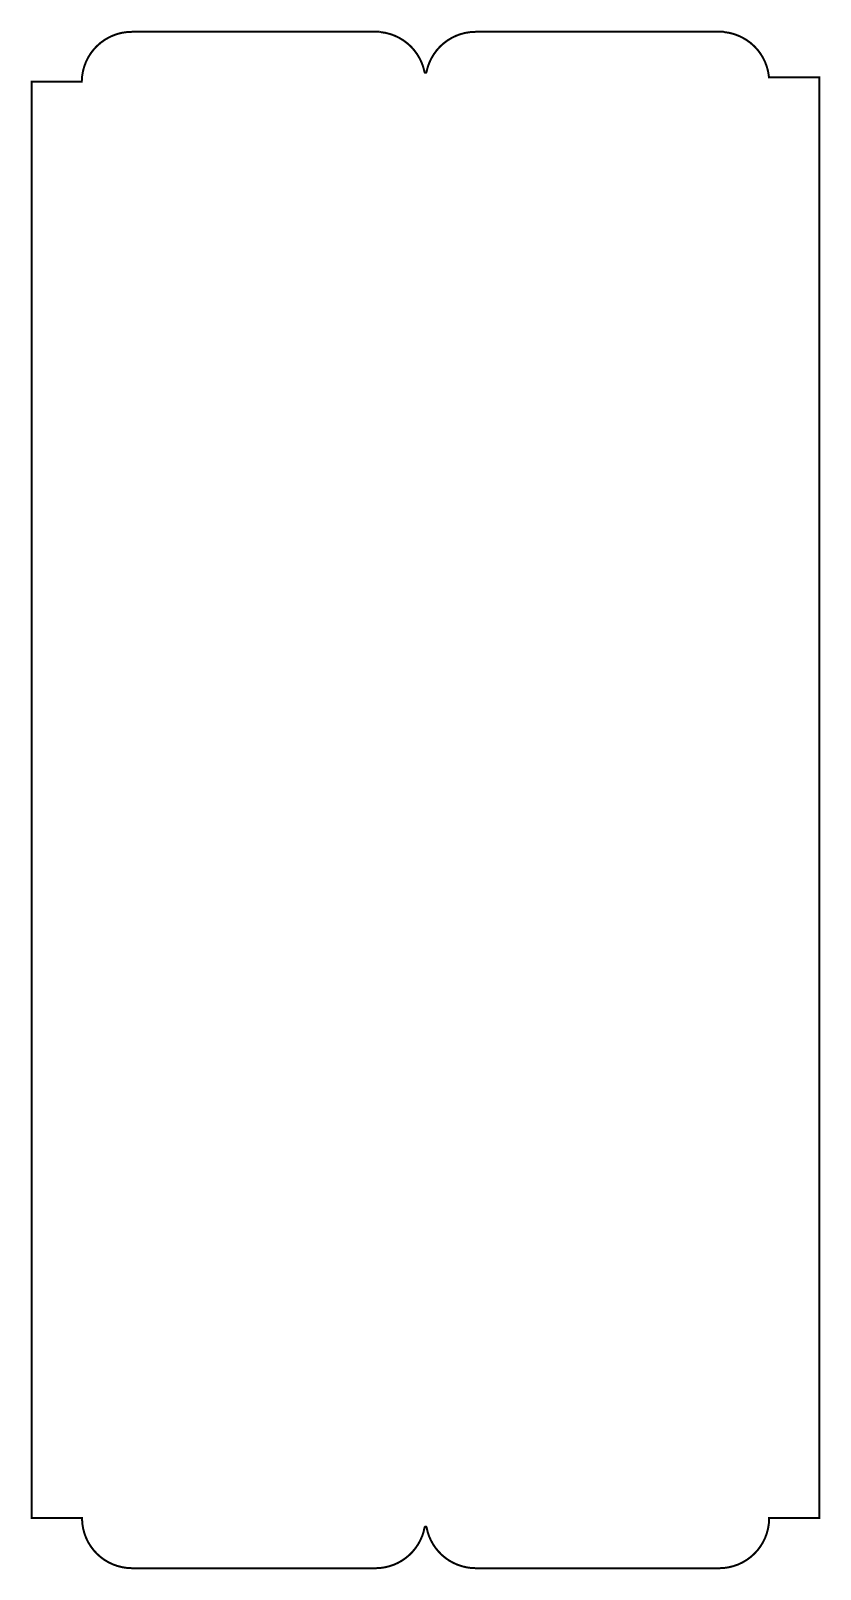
# Model space of a CAD drawing. Extents: x -5 to 74, y 0 to 154.
import ezdxf

# ---------------------------------------------------------------- set-up
doc = ezdxf.new("R2010")
doc.units = 0
doc.layers.add('028659-4ROU1_GBR', color=4, linetype='CONTINUOUS')

msp = doc.modelspace()

# ---------------------------------------------------------------- linework, layer by layer
at = {"layer": '028659-4ROU1_GBR', "const_width": 0.2}
for points in [[(4.980356, 153.516304, 0.4060883), (0.001422, 148.63605)], [(34.238692, 149.501682, 0.3292851), (29.836008, 153.491362)], [(39.317092, 153.516304, 0.3561434), (34.434754, 149.501682)], [(68.643526, 149.062822, 0.3540921), (64.172744, 153.491362)], [(34.238692, 149.501682, 0.8189532), (34.434754, 149.501682)], [(0.023064, 4.905756, 0.4072948), (5.00174, 0.003856)], [(63.669926, 0, 0.4099138), (68.669382, 4.926482)], [(29.33319, 0, 0.3610722), (34.248064, 4.081348)], [(34.44466, 4.081424, 0.8301659), (34.248064, 4.081348)], [(34.44466, 4.081424, 0.359708), (39.338478, 0.00386)]]:
    msp.add_lwpolyline(points, format="xyb", dxfattribs=at)
for points in [[(4.980356, 153.516304), (5.015382, 153.52268), (29.766184, 153.52268)], [(29.766184, 153.52268), (29.836008, 153.491362)], [(39.317092, 153.516304), (39.352118, 153.52268), (64.102946, 153.52268), (64.172744, 153.491362)], [(68.643526, 149.062822), (68.653304, 148.973744), (73.673462, 148.973744), (73.673462, 5.02501), (68.67083, 5.02501), (68.669382, 4.926482)], [(0.023064, 4.905756), (0.021132, 5.0038), (-4.99999, 5.0038), (-4.99999, 148.538438), (-0.000914, 148.538438), (0.001422, 148.63605)], [(29.33319, 0), (5.029074, 0), (5.001742, 0.00386)], [(63.669926, 0), (39.36581, 0), (39.338478, 0.00386)]]:
    msp.add_lwpolyline(points, dxfattribs=at)

doc.saveas('drawing.dxf')
